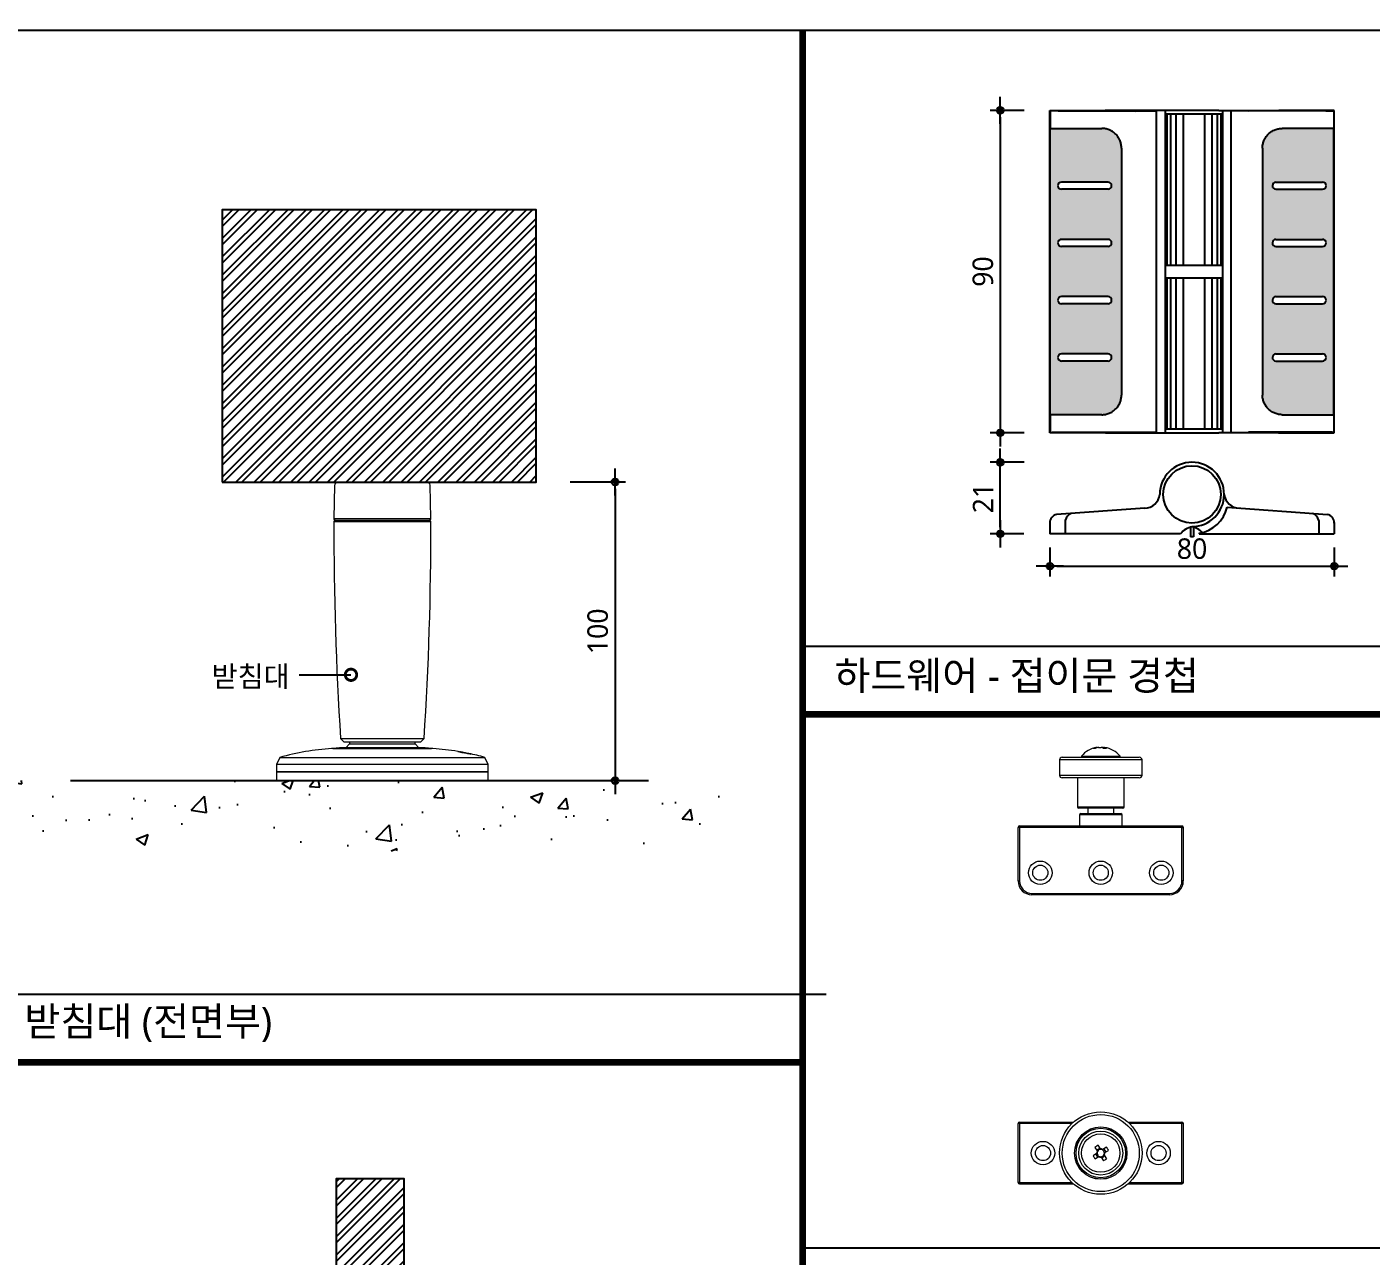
# Model space of a CAD drawing. Extents: x -256 to 8104, y -176 to 5714.
# Drawn here: x 4694 to 6666, y 3740 to 5543 of the extents above; entities that cross this region are included whole.
import ezdxf
from ezdxf.enums import TextEntityAlignment as Align

# ---------------------------------------------------------------- set-up
doc = ezdxf.new("R2010")
doc.units = 0
doc.header["$LTSCALE"] = 30
doc.layers.get('0').update_dxf_attribs({"linetype": 'CONTINUOUS'})
doc.layers.get('DEFPOINTS').update_dxf_attribs({"linetype": 'CONTINUOUS'})
for name, color, linetype in [('DIM', 7, 'CONTINUOUS'), ('FIN', 5, 'CONTINUOUS'), ('HAT', 8, 'CONTINUOUS'), ('TIT', 3, 'CONTINUOUS'), ('문자', 3, 'CONTINUOUS'), ('부자재', 4, 'CONTINUOUS'), ('치수', 1, 'CONTINUOUS'), ('판넬', 2, 'CONTINUOUS'), ('해치', 8, 'CONTINUOUS')]:
    doc.layers.add(name, color=color, linetype=linetype)
doc.styles.add('돋움', font='malgun.ttf')
doc.dimstyles.new('10', dxfattribs={"dimscale": 10, "dimtxt": 3, "dimasz": 1, "dimexe": 1.5, "dimexo": 2, "dimgap": 1, "dimtad": 1, "dimdec": 0, "dimlunit": 6, "dimtxsty": '돋움', "dimblk": 'DIMDOT', "dimcen": -1, "dimdle": 1.5, "dimclrt": 3, "dimazin": 3, "dimtfac": 1, "dimtdec": 0, "dimtix": 1, "dimtmove": 2, "dimatfit": 3, "dimldrblk": 'DIMDOT', "dimarcsym": 0})
pattern_1 = [(0, (-8245.7403, -153.081), (2.0863481, 4.1726961), [0, -4.1726961])]

# ---------------------------------------------------------------- blocks, each defined once
blk = doc.blocks.new('DIMDOT')
at = {"linetype": 'Continuous'}
blk.add_line((-2, 0), (2, 0), dxfattribs=at)
for radius in [0.5, 0.25]:
    blk.add_circle((0, 0), radius, dxfattribs=at)
blk = doc.blocks.new('*D27')
at = {"layer": 'DEFPOINTS', "color": 0}
for p in [(5470.9, 4875.7), (5414.1, 4437.5), (5557, 4437.5)]:
    blk.add_point(p, dxfattribs=at)
at = {"layer": 'DIM', "color": 0, "lineweight": -2, "ltscale": 10}
for p, q in [((5490.9, 4875.7), (5572, 4875.7)), ((5557, 4865.7), (5557, 4447.5)), ((5434.1, 4437.5), (5572, 4437.5))]:
    blk.add_line(p, q, dxfattribs=at)
at = {"layer": 'DIM', "color": 0, "lineweight": -2, "xscale": 10, "yscale": 10, "zscale": 10}
for p, rotation in [((5557, 4875.7), 90), ((5557, 4437.5), 270)]:
    blk.add_blockref('DIMDOT', p, dxfattribs=dict(at, rotation=rotation))
at = {"layer": 'DIM', "color": 3, "insert": (5531.5, 4656.6), "char_height": 30, "attachment_point": 5, "rotation": 90, "style": '돋움'}
blk.add_mtext('100', dxfattribs=at)
blk = doc.blocks.new('_DOTSMALL')
at = {"color": 0, "linetype": 'ByBlock', "const_width": 0.5}
blk.add_lwpolyline([(-0.0625, 0, 1), (0.0625, 0, 1)], format="xyb", close=True, dxfattribs=at)
blk = doc.blocks.new('A$C63EC304E')
at = {"layer": '치수', "color": 1, "xscale": 2.5, "yscale": 2.5, "zscale": 2.5, "rotation": 234.3098741996962}
blk.add_blockref('_DOTSMALL', (0.31, 0.31), dxfattribs=at)
blk = doc.blocks.new('A$C2BC9653E')
at = {"layer": '치수', "xscale": 0.3333333333333333, "yscale": 0.3333333333333333, "zscale": 0.3333333333333333}
blk.add_blockref('A$C63EC304E', (0, 0), dxfattribs=at)
blk = doc.blocks.new('A$C7FC71301')
at = {"layer": '치수', "rotation": 180}
blk.add_blockref('A$C2BC9653E', (0.208, 0.208), dxfattribs=at)
blk = doc.blocks.new('A$C4A20372B')
at = {"layer": '치수'}
blk.add_blockref('A$C7FC71301', (0, 0), dxfattribs=at)
blk = doc.blocks.new('A$C566469F5')
at = {"layer": '치수'}
blk.add_blockref('A$C4A20372B', (0, 0), dxfattribs=at)
blk = doc.blocks.new('A$C7E317CD4')
at = {"layer": '해치', "xscale": 2, "yscale": 2, "zscale": 2}
blk.add_blockref('A$C566469F5', (0, 0), dxfattribs=at)
blk = doc.blocks.new('A$C601D7F27')
at = {"layer": '치수'}
blk.add_blockref('A$C7E317CD4', (0, 0), dxfattribs=at)
blk = doc.blocks.new('A$C38802C08')
at = {"layer": '치수'}
blk.add_blockref('A$C601D7F27', (0, 0), dxfattribs=at)
blk = doc.blocks.new('*D38')
at = {"layer": 'DEFPOINTS', "color": 0}
for p in [(6122, 4904.6), (6177.1, 4904.6), (6176.4, 4799.6)]:
    blk.add_point(p, dxfattribs=at)
at = {"layer": 'DIM', "color": 0, "lineweight": -2}
for p, q in [((6157.1, 4904.6), (6107, 4904.6)), ((6122, 4809.6), (6122, 4894.6)), ((6156.4, 4799.6), (6107, 4799.6))]:
    blk.add_line(p, q, dxfattribs=at)
at = {"layer": 'DIM', "color": 0, "lineweight": -2, "xscale": 10, "yscale": 10, "zscale": 10}
for p, rotation in [((6122, 4904.6), 90), ((6122, 4799.6), 270)]:
    blk.add_blockref('DIMDOT', p, dxfattribs=dict(at, rotation=rotation))
at = {"layer": 'DIM', "color": 3, "insert": (6096.7, 4852.1), "char_height": 30, "attachment_point": 5, "rotation": 90, "style": '돋움'}
blk.add_mtext('21', dxfattribs=at)
blk = doc.blocks.new('*D39')
at = {"layer": 'DEFPOINTS', "color": 0}
for p in [(6194.7, 4799.6), (6611.7, 4799.6), (6611.7, 4752.2)]:
    blk.add_point(p, dxfattribs=at)
at = {"layer": 'DIM', "color": 0, "lineweight": -2}
for p, q in [((6194.7, 4779.6), (6194.7, 4737.2)), ((6611.7, 4779.6), (6611.7, 4737.2)), ((6204.7, 4752.2), (6601.7, 4752.2))]:
    blk.add_line(p, q, dxfattribs=at)
at = {"layer": 'DIM', "color": 0, "lineweight": -2, "xscale": 10, "yscale": 10, "zscale": 10, "rotation": 180}
blk.add_blockref('DIMDOT', (6194.7, 4752.2), dxfattribs=at)
at = {"layer": 'DIM', "color": 0, "lineweight": -2, "xscale": 10, "yscale": 10, "zscale": 10}
blk.add_blockref('DIMDOT', (6611.7, 4752.2), dxfattribs=at)
at = {"layer": 'DIM', "color": 3, "insert": (6403.2, 4777.7), "char_height": 30, "attachment_point": 5, "style": '돋움'}
blk.add_mtext('80', dxfattribs=at)
blk = doc.blocks.new('*D40')
at = {"layer": 'DEFPOINTS', "color": 0}
for p in [(6177.1, 5420.9), (6122, 4947.8), (6177.1, 4947.8)]:
    blk.add_point(p, dxfattribs=at)
at = {"layer": 'DIM', "color": 0, "lineweight": -2}
for p, q in [((6157.1, 5420.9), (6107, 5420.9)), ((6122, 5410.9), (6122, 4957.8)), ((6157.1, 4947.8), (6107, 4947.8))]:
    blk.add_line(p, q, dxfattribs=at)
at = {"layer": 'DIM', "color": 0, "lineweight": -2, "xscale": 10, "yscale": 10, "zscale": 10}
for p, rotation in [((6122, 5420.9), 90), ((6122, 4947.8), 270)]:
    blk.add_blockref('DIMDOT', p, dxfattribs=dict(at, rotation=rotation))
at = {"layer": 'DIM', "color": 3, "insert": (6096.5, 5184.4), "char_height": 30, "attachment_point": 5, "rotation": 90, "style": '돋움'}
blk.add_mtext('90', dxfattribs=at)
blk = doc.blocks.new('FOLDING_01')
at = {"layer": 'HAT'}
h = blk.add_hatch(dxfattribs=at)
h.set_pattern_fill('ANSI32', color=256, scale=2, style=0)
h.set_pattern_definition([(45, (-8321.48, -175.764), (-13.470384, 13.470384), []), (45, (-8312.5, -175.764), (-13.470384, 13.470384), [])])
h.paths.add_polyline_path([(5281.4, 4875.6), (5441.4, 4875.6), (5441.4, 5275), (4980.7, 5275), (4980.7, 4875.6)])
h = blk.add_hatch(dxfattribs=at)
h.set_pattern_fill('ANSI32', color=256, scale=2, style=0)
h.set_pattern_definition([(45, (-8298.62, -275.948), (-13.470384, 13.470384), []), (45, (-8289.64, -275.948), (-13.470384, 13.470384), [])])
h.paths.add_polyline_path([(5147.8, 3538.9), (5247.4, 3538.9), (5247.4, 3853.3), (5147.8, 3853.3)])
at = {"layer": '해치'}
h = blk.add_hatch(dxfattribs=at)
h.set_pattern_fill('DOTS', color=256, scale=2.62847)
h.set_pattern_definition(pattern_1)
edge = h.paths.add_edge_path()
edge.add_line((6195.2, 4974.4), (6195.3, 4974.4))
edge.add_spline(control_points=[(6195.3, 4974.4), (6195.5, 4974.4), (6207, 4974.4)], knot_values=[-0.724312, -0.724312, -0.724312, 0.724312, 0.724312, 0.724312], weights=[1, 0.748956, 1], degree=2, periodic=0)
edge.add_line((6207, 4974.4), (6270.9, 4974.4))
edge.add_spline(control_points=[(6270.9, 4974.4), (6299.8, 4974.4), (6299.8, 5003.3)], knot_values=[-1.5708, -1.5708, -1.5708, 0, 0, 0], weights=[1, 0.707107, 1], degree=2, periodic=0)
edge.add_line((6299.8, 5003.3), (6299.8, 5365.5))
edge.add_spline(control_points=[(6299.8, 5365.5), (6299.8, 5394.4), (6270.9, 5394.4)], knot_values=[0, 0, 0, 1.5708, 1.5708, 1.5708], weights=[1, 0.707107, 1], degree=2, periodic=0)
edge.add_line((6270.9, 5394.4), (6207, 5394.4))
edge.add_spline(control_points=[(6207, 5394.4), (6195.5, 5394.4), (6195.3, 5394.4)], knot_values=[-0.724312, -0.724312, -0.724312, 0.724312, 0.724312, 0.724312], weights=[1, 0.748956, 1], degree=2, periodic=0)
edge.add_line((6195.2, 5394.4), (6195.2, 4974.4))
h.paths.add_polyline_path([(6280.1, 5315.6, -0.414214), (6285.4, 5310.4, -0.414214), (6280.1, 5305.1), (6211.8, 5305.1, -0.414214), (6206.5, 5310.4, -0.414214), (6211.8, 5315.6)], flags=16)
h.paths.add_polyline_path([(6280.1, 5231.6, -0.414214), (6285.4, 5226.4, -0.414214), (6280.1, 5221.1), (6211.8, 5221.1, -0.414214), (6206.5, 5226.4, -0.414214), (6211.8, 5231.6)], flags=16)
h.paths.add_polyline_path([(6280.1, 5147.6, -0.414214), (6285.4, 5142.4, -0.414214), (6280.1, 5137.1), (6211.8, 5137.1, -0.414214), (6206.5, 5142.4, -0.414214), (6211.8, 5147.6)], flags=16)
h.paths.add_polyline_path([(6280.1, 5063.6, -0.414214), (6285.4, 5058.4, -0.414214), (6280.1, 5053.1), (6211.8, 5053.1, -0.414214), (6206.5, 5058.4, -0.414214), (6211.8, 5063.6)], flags=16)
h = blk.add_hatch(dxfattribs=at)
h.set_pattern_fill('DOTS', color=256, scale=2.62847)
h.set_pattern_definition(pattern_1)
edge = h.paths.add_edge_path()
edge.add_spline(control_points=[(6506.6, 5365.5), (6506.6, 5394.4), (6535.6, 5394.4)], knot_values=[0, 0, 0, 1.5708, 1.5708, 1.5708], weights=[1, 0.707107, 1], degree=2, periodic=0)
edge.add_line((6535.6, 5394.4), (6599.5, 5394.4))
edge.add_spline(control_points=[(6599.5, 5394.4), (6611, 5394.4), (6611.2, 5394.4)], knot_values=[-0.724312, -0.724312, -0.724312, 0.724312, 0.724312, 0.724312], weights=[1, 0.748956, 1], degree=2, periodic=0)
edge.add_line((6611.3, 5394.4), (6611.3, 4974.4))
edge.add_line((6611.3, 4974.4), (6611.2, 4974.4))
edge.add_spline(control_points=[(6611.2, 4974.4), (6611, 4974.4), (6599.5, 4974.4)], knot_values=[-0.724312, -0.724312, -0.724312, 0.724312, 0.724312, 0.724312], weights=[1, 0.748956, 1], degree=2, periodic=0)
edge.add_line((6599.5, 4974.4), (6535.6, 4974.4))
edge.add_spline(control_points=[(6535.6, 4974.4), (6506.6, 4974.4), (6506.6, 5003.3)], knot_values=[-1.5708, -1.5708, -1.5708, 0, 0, 0], weights=[1, 0.707107, 1], degree=2, periodic=0)
edge.add_line((6506.6, 5003.3), (6506.6, 5365.5))
h.paths.add_polyline_path([(6526.4, 5315.6, 0.414214), (6521.1, 5310.4, 0.414214), (6526.4, 5305.1), (6594.7, 5305.1, 0.414214), (6600, 5310.4, 0.414214), (6594.7, 5315.6)], flags=16)
h.paths.add_polyline_path([(6526.4, 5231.6, 0.414214), (6521.1, 5226.4, 0.414214), (6526.4, 5221.1), (6594.7, 5221.1, 0.414214), (6600, 5226.4, 0.414214), (6594.7, 5231.6)], flags=16)
h.paths.add_polyline_path([(6526.4, 5147.6, 0.414214), (6521.1, 5142.4, 0.414214), (6526.4, 5137.1), (6594.7, 5137.1, 0.414214), (6600, 5142.4, 0.414214), (6594.7, 5147.6)], flags=16)
h.paths.add_polyline_path([(6526.4, 5063.6, 0.414214), (6521.1, 5058.4, 0.414214), (6526.4, 5053.1), (6594.7, 5053.1, 0.414214), (6600, 5058.4, 0.414214), (6594.7, 5063.6)], flags=16)
h = blk.add_hatch(dxfattribs=at)
h.set_pattern_fill('AR-CONC', color=256, style=0)
h.set_pattern_definition([(50, (3239.55, 2900.74), (182.185, -15.939), [19.05, -209.55]), (355, (3239.55, 2900.74), (-35.243, 191.057), [15.24, -167.64]), (100.451, (3254.73, 2899.42), (146.943, 175.117), [16.19, -178.09]), (46.184, (3239.55, 2951.54), (271.079, -42.042), [28.575, -314.325]), (96.636, (3262.14, 2948.04), (237.404, 247.426), [24.285, -267.135]), (351.184, (3239.55, 2951.54), (237.405, 247.425), [22.86, -251.46]), (21, (3264.95, 2938.84), (151.615, -102.2655), [19.05, -209.55]), (326, (3264.95, 2938.84), (61.802, 184.188), [15.24, -167.64]), (71.4514, (3277.58, 2930.32), (213.416, 81.923), [16.19, -178.09]), (37.5, (3239.546, 2900.744), (3.0886, 84.555), [0, -165.608, 0, -170.18, 0, -168.275]), (7.5, (3239.55, 2900.74), (66.8197, 100.1806), [0, -97.028, 0, -161.798, 0, -64.135]), (327.5, (3182.904, 2900.744), (135.5906, -5.7287), [0, -63.5, 0, -198.12, 0, -262.89]), (317.5, (3157.5, 2900.74), (148.129, 25.4265), [0, -82.55, 0, -131.572, 0, -186.69])])
h.paths.add_polyline_path([(5719.1, 4334.5), (5719.1, 4437.5), (4668.9, 4437.5), (4668.9, 4334.5)])
at = {"color": 8}
for p, q in [((5832, 4634.8), (7217.2, 4634.8)), ((2518.8, 4124.2), (5866.6, 4124.2)), ((5832, 3752), (7251.6, 3752))]:
    blk.add_line(p, q, dxfattribs=at)
at = {"color": 2}
blk.add_line((4758.3, 4437.5), (5606, 4437.5), dxfattribs=at)
at = {"color": 8, "const_width": 10}
for points in [[(5832, 0.1), (5832, 5538.4)], [(5832, 4534.8), (7217.2, 4534.8)], [(2484.2, 4024.2), (5832, 4024.2)]]:
    blk.add_lwpolyline(points, dxfattribs=at)
at = {"color": 2}
for points in [[(-0.7, 5538.4), (7251.6, 5538.4), (7251.6, 0.1), (-0.7, 0.1)], [(-0.7, 5538.4), (7251.6, 5538.4), (7251.6, 0.1), (-0.7, 0.1)], [(-0.7, 5538.4), (7981.2, 5538.4), (7981.2, 0.1), (-0.7, 0.1)]]:
    blk.add_lwpolyline(points, close=True, dxfattribs=at)
at = {"layer": 'FIN', "color": 4, "linetype": 'Continuous', "lineweight": 15}
for p, q in [((5286.7, 4822.2), (5285.6, 4870.8)), ((5146.8, 4819.6), (5284.3, 4819.6)), ((5154.2, 4499.3), (5159.6, 4494)), ((5271.5, 4494), (5276.9, 4499.3)), ((5271.5, 4494), (5159.6, 4494)), ((5167.2, 4491.7), (5162.1, 4485.8)), ((5269, 4485.8), (5162.1, 4485.8)), ((5167.2, 4494), (5167.2, 4491.7)), ((5167.2, 4491.7), (5263.9, 4491.7)), ((5263.9, 4491.7), (5263.9, 4494)), ((5269, 4485.8), (5263.9, 4491.7)), ((5065.2, 4471.7), (5060.4, 4461.1)), ((5060.4, 4461.1), (5060.4, 4450.2)), ((5370.8, 4461.1), (5365.9, 4471.7)), ((5370.8, 4450.2), (5370.8, 4461.1)), ((5060.4, 4450.2), (5060.4, 4437.5)), ((5060.4, 4437.5), (5370.8, 4437.5)), ((5370.8, 4437.5), (5370.8, 4450.2))]:
    blk.add_line(p, q, dxfattribs=at)
at = {"layer": 'FIN', "linetype": 'Continuous', "lineweight": 15}
for p, q in [((5286.8, 4817.1), (5144.3, 4817.1)), ((5144.4, 4822.2), (5286.8, 4822.2)), ((5154.2, 4499.3), (5276.9, 4499.3)), ((5289.8, 4484.7), (5141.3, 4484.7)), ((5143.2, 4484.8), (5287.9, 4484.8)), ((5370.8, 4461.1), (5060.4, 4461.1)), ((5065.2, 4471.7), (5365.9, 4471.7)), ((5370.8, 4450.2), (5060.4, 4450.2)), ((5060.4, 4450.2), (5370.8, 4450.2)), ((5073, 4436.5), (5073, 4437.5)), ((5073.1, 4436.5), (5073, 4436.5)), ((5073.1, 4436.5), (5073.1, 4437.5)), ((5083.9, 4436.5), (5073.1, 4436.5)), ((5083.9, 4436.5), (5083.9, 4437.5)), ((5084, 4436.5), (5083.9, 4436.5)), ((5084, 4436.5), (5084, 4437.5)), ((5233.4, 4436.5), (5233.4, 4437.5)), ((5238.5, 4436.5), (5233.4, 4436.5)), ((5238.5, 4436.5), (5238.5, 4437.5)), ((5245.5, 4436.5), (5245.5, 4437.5)), ((5245.6, 4436.5), (5245.6, 4437.5)), ((5245.8, 4436.5), (5245.8, 4437.5)), ((5246.4, 4436.5), (5246.4, 4437.5)), ((5248.5, 4436.5), (5246.4, 4436.5)), ((5248.5, 4436.5), (5248.5, 4437.5)), ((5249.3, 4436.5), (5248.5, 4436.5)), ((5249.3, 4436.5), (5249.3, 4437.5)), ((5250, 4436.5), (5249.3, 4436.5)), ((5250, 4436.5), (5250, 4437.5)), ((5250.3, 4436.5), (5250, 4436.5)), ((5250.3, 4436.5), (5250.3, 4437.5)), ((5250.5, 4436.5), (5250.3, 4436.5)), ((5250.6, 4436.5), (5250.6, 4437.5)), ((5252.1, 4436.5), (5252.1, 4437.5)), ((5254, 4436.5), (5254, 4437.5)), ((5254.1, 4436.5), (5254.1, 4437.5)), ((5254.7, 4436.5), (5254.1, 4436.5)), ((5254.7, 4436.5), (5254.7, 4437.5)), ((5255.1, 4436.5), (5254.7, 4436.5)), ((5255.1, 4436.5), (5255.1, 4437.5)), ((5255.8, 4436.5), (5255.1, 4436.5)), ((5255.8, 4436.5), (5255.8, 4437.5)), ((5345.2, 4436.5), (5345.2, 4437.5)), ((5346.9, 4436.5), (5346.9, 4437.5)), ((5350.8, 4436.5), (5350.8, 4437.5)), ((5354.6, 4436.5), (5354.6, 4437.5)), ((5356.4, 4436.5), (5356.4, 4437.5))]:
    blk.add_line(p, q, dxfattribs=at)
at = {"layer": 'FIN', "color": 4, "linetype": 'Continuous', "lineweight": 15, "flags": 128}
blk.add_lwpolyline([(5280.6, 4875.7), (5150.4, 4875.6, 0.411572), (5145.4, 4870.6), (5145.4, 4870.6), (5144.4, 4822.2)], format="xyb", dxfattribs=at)
at = {"layer": 'FIN', "color": 4, "linetype": 'Continuous', "lineweight": 15}
for centre, radius, start, end in [((5280.6, 4870.7), 5, 1.3876, 90.0349), ((5146.8, 4817.1), 2.54, 90, 179.3579), ((10185.5, 4814.6), 5041.1, 179.9718, 183.5859), ((5146.9, 4822.2), 2.54, 179.2415, 270), ((459.7, 4807.9), 4827.1, 356.3354, 0.1097), ((5284.2, 4822.2), 2.54, 270, 0.7585), ((5284.3, 4817.1), 2.54, 0.6421, 90), ((5167.2, 4103.9), 381.6, 93.8991, 105.5006), ((5143.3, 4483.3), 1.53, 94.7479, 116.6788), ((5167.2, 4195.4), 290.5, 91.0115, 94.7479), ((5263.9, 4195.4), 290.5, 85.2521, 88.9885), ((5287.8, 4483.3), 1.53, 63.3212, 85.2521), ((5263.9, 4103.9), 381.6, 80.5831, 86.1009), ((5263.9, 4103.9), 381.6, 74.4994, 78.127)]:
    blk.add_arc(centre, radius, start, end, dxfattribs=at)
for points, knots in [([(5326.3, 4480.4), (5326.3, 4480.4), (5326.3, 4480.4), (5326.4, 4480.4), (5326.7, 4480.4), (5326.8, 4480.4)], [0, 0, 0, 0, 0.110152, 0.664814, 1, 1, 1, 1]), ([(5326.8, 4480.4), (5326.9, 4480.3), (5327.3, 4480.3), (5328.1, 4480.1), (5329, 4480), (5329.7, 4479.8), (5330.1, 4479.8), (5330.2, 4479.8)], [0, 0, 0, 0, 0.2159727, 0.4318558, 0.6498983, 0.8698049, 1, 1, 1, 1]), ([(5333.3, 4479.1), (5332.7, 4479.2), (5331.6, 4479.4), (5330.6, 4479.6), (5330.2, 4479.6)], [0, 0, 0, 0, 0.585266, 1, 1, 1, 1]), ([(5330.2, 4479.6), (5330.2, 4479.6), (5330.2, 4479.5), (5330.2, 4479.4), (5330.2, 4479.4)], [0, 0, 0, 0, 0.495973, 1, 1, 1, 1]), ([(5330.2, 4479.4), (5330.6, 4479.3), (5331.6, 4479.1), (5332.7, 4478.9), (5333.3, 4478.8)], [0, 0, 0, 0, 0.405872, 1, 1, 1, 1]), ([(5345.5, 4476.5), (5343.3, 4477), (5339.3, 4477.9), (5335.2, 4478.6), (5333.3, 4479)], [0, 0, 0, 0, 0.528575, 1, 1, 1, 1]), ([(5333.3, 4478.8), (5333.3, 4478.8), (5333.3, 4478.9), (5333.3, 4478.9), (5333.3, 4478.9)], [0, 0, 0, 0, 0.517301, 1, 1, 1, 1]), ([(5333.3, 4478.9), (5335.2, 4478.6), (5339.3, 4477.8), (5343.3, 4476.9), (5345.5, 4476.4)], [0, 0, 0, 0, 0.470682, 1, 1, 1, 1]), ([(5345.5, 4476.4), (5345.5, 4476.5), (5345.5, 4476.5), (5345.5, 4476.5), (5345.5, 4476.5)], [0, 0, 0, 0, 0.529757, 1, 1, 1, 1])]:
    blk.add_open_spline(points, degree=3, knots=knots, dxfattribs=at)
for points in [[(5326.8, 4480.4), (5326.4, 4480.4)], [(5330.2, 4479.7), (5333.4, 4479.1)], [(5333.3, 4479.2), (5333.5, 4479.2)]]:
    blk.add_open_spline(points, degree=1, dxfattribs=at)
at = {"layer": 'FIN', "linetype": 'Continuous', "lineweight": 15}
for points, knots in [([(5245.8, 4436.5), (5245.7, 4436.5), (5245.6, 4436.5), (5245.6, 4436.5), (5245.6, 4436.5)], [0, 0, 0, 0, 0.557964, 1, 1, 1, 1]), ([(5246.4, 4436.5), (5246.2, 4436.5), (5246, 4436.5), (5245.9, 4436.5), (5245.8, 4436.5)], [0, 0, 0, 0, 0.561741, 1, 1, 1, 1]), ([(5252.1, 4436.5), (5251.8, 4436.5), (5251.3, 4436.5), (5250.8, 4436.5), (5250.6, 4436.5)], [0, 0, 0, 0, 0.560188, 1, 1, 1, 1]), ([(5254, 4436.5), (5253.7, 4436.5), (5253, 4436.5), (5252.4, 4436.5), (5252.1, 4436.5)], [0, 0, 0, 0, 0.559958, 1, 1, 1, 1]), ([(5346.9, 4436.5), (5346.4, 4436.5), (5345.3, 4436.5), (5345.2, 4436.5), (5345.2, 4436.5)], [0, 0, 0, 0, 0.558554, 1, 1, 1, 1]), ([(5348.4, 4436.5), (5347.9, 4436.5), (5346.9, 4436.5), (5346.3, 4436.5), (5346, 4436.5)], [0, 0, 0, 0, 0.558511, 1, 1, 1, 1]), ([(5350.8, 4436.5), (5350, 4436.5), (5348.6, 4436.5), (5347.4, 4436.5), (5346.9, 4436.5)], [0, 0, 0, 0, 0.559859, 1, 1, 1, 1]), ([(5354.6, 4436.5), (5354, 4436.5), (5352.8, 4436.5), (5351.4, 4436.5), (5350.8, 4436.5)], [0, 0, 0, 0, 0.558977, 1, 1, 1, 1]), ([(5356.4, 4436.5), (5356.3, 4436.5), (5356.1, 4436.5), (5355.1, 4436.5), (5354.6, 4436.5)], [0, 0, 0, 0, 0.559094, 1, 1, 1, 1])]:
    blk.add_open_spline(points, degree=3, knots=knots, dxfattribs=at)
blk.add_open_spline([(5246.2, 4436.5), (5246, 4436.5)], degree=1, dxfattribs=at)
at = {"layer": '부자재'}
for p, q in [((6194.6, 5420.9), (6195.2, 5420.4)), ((6194.6, 4947.8), (6194.6, 5420.9)), ((6194.6, 5420.9), (6276, 5420.9)), ((6195.2, 5420.4), (6195.2, 5394.4)), ((6206.9, 5420.2), (6320.5, 5419.9)), ((6276.2, 5420.8), (6276, 5420.9)), ((6363.7, 5420.8), (6276.2, 5420.8)), ((6351.1, 4949), (6351.1, 5419.7)), ((6363.7, 5420.8), (6363.8, 5420.8)), ((6363.7, 5420.8), (6363.7, 4947.9)), ((6442.6, 5420.8), (6530.1, 5420.8)), ((6447.8, 5420.8), (6447.8, 4947.9)), ((6460.4, 4949), (6460.4, 5419.7)), ((6599.4, 5420.2), (6485.8, 5419.9)), ((6530.1, 5420.8), (6530.3, 5420.9)), ((6611.7, 5420.9), (6530.3, 5420.9)), ((6611.7, 5420.9), (6611.1, 5420.4)), ((6611.1, 5420.4), (6611.1, 5394.4)), ((6611.7, 4947.8), (6611.7, 5420.9)), ((6195.1, 5394.4), (6195.2, 5394.4)), ((6195.1, 4974.4), (6195.1, 5394.4)), ((6206.9, 5394.4), (6270.8, 5394.4)), ((6599.4, 5394.4), (6535.5, 5394.4)), ((6611.2, 5394.4), (6611.1, 5394.4)), ((6611.2, 4974.4), (6611.2, 5394.4)), ((6299.7, 5365.5), (6299.7, 5003.3)), ((6506.5, 5365.5), (6506.5, 5003.3)), ((6363.9, 5188), (6363.9, 5180.6)), ((6195.2, 4974.4), (6195.1, 4974.4)), ((6195.2, 4974.4), (6195.2, 4948.4)), ((6270.8, 4974.4), (6206.9, 4974.4)), ((6535.5, 4974.4), (6599.4, 4974.4)), ((6611.1, 4974.4), (6611.1, 4948.4)), ((6611.1, 4974.4), (6611.2, 4974.4)), ((6206.9, 4948.6), (6320.5, 4948.8)), ((6599.4, 4948.6), (6485.8, 4948.8)), ((6195.2, 4948.4), (6194.6, 4947.8)), ((6276, 4947.8), (6194.6, 4947.8)), ((6276.2, 4947.9), (6276, 4947.8)), ((6276.2, 4947.9), (6363.7, 4947.9)), ((6530.1, 4947.9), (6442.6, 4947.9)), ((6530.1, 4947.9), (6530.3, 4947.8)), ((6530.3, 4947.8), (6611.7, 4947.8)), ((6611.1, 4948.4), (6611.7, 4947.8)), ((6334, 4837.2), (6204.4, 4828.1)), ((6454.7, 4838.6), (6601.7, 4828.1)), ((6194.6, 4816.2), (6194.6, 4799.6)), ((6217.1, 4819.2), (6217.1, 4799.6)), ((6589.2, 4819.2), (6589.2, 4799.6)), ((6611.7, 4816.2), (6611.7, 4799.6)), ((6386.4, 4799.6), (6194.6, 4799.6)), ((6400.9, 4809.5), (6400.9, 4795.1)), ((6405.4, 4795.1), (6400.9, 4795.1)), ((6405.4, 4809.5), (6405.4, 4795.1)), ((6413.8, 4800.4), (6413.8, 4799.6)), ((6413.8, 4799.6), (6611.7, 4799.6))]:
    blk.add_line(p, q, dxfattribs=at)
at = {"layer": '부자재', "lineweight": 15}
for p, q in [((6264, 4486.3), (6263.2, 4486.3)), ((6263.2, 4486.3), (6263.2, 4486.3)), ((6263.3, 4485.5), (6263.2, 4486.3)), ((6264, 4486.3), (6264.1, 4485.7)), ((6266.2, 4486.3), (6269.9, 4486.3)), ((6272.4, 4486.3), (6269.9, 4486.3)), ((6272.4, 4486.3), (6272.3, 4485.2)), ((6274.6, 4486.3), (6274.5, 4484.8)), ((6274.6, 4486.3), (6275.4, 4486.3)), ((6208.8, 4467.8), (6208.8, 4445.6)), ((6282.2, 4467.8), (6208.8, 4467.8)), ((6212.8, 4471.9), (6281.3, 4471.9)), ((6241.1, 4473.5), (6241.1, 4471.9)), ((6241.1, 4473.5), (6245.5, 4473.5)), ((6245.5, 4473.5), (6297.6, 4473.5)), ((6281.3, 4471.9), (6325.8, 4471.9)), ((6329.9, 4467.8), (6282.2, 4467.8)), ((6297.6, 4471.9), (6297.6, 4473.5)), ((6329.9, 4445.6), (6329.9, 4467.8)), ((6208.8, 4445.6), (6282.2, 4445.6)), ((6281.3, 4441.6), (6212.8, 4441.6)), ((6235, 4441.6), (6235, 4399.2)), ((6325.8, 4441.6), (6281.3, 4441.6)), ((6282.2, 4445.6), (6329.9, 4445.6)), ((6303.6, 4399.2), (6303.6, 4441.6)), ((6235, 4399.2), (6276.6, 4399.2)), ((6276.2, 4397.2), (6237, 4397.2)), ((6250.2, 4397.2), (6250.2, 4389.1)), ((6301.6, 4397.2), (6276.2, 4397.2)), ((6276.6, 4399.2), (6303.6, 4399.2)), ((6288.5, 4389.1), (6288.5, 4397.2)), ((6238.1, 4387.1), (6238.1, 4371)), ((6300.6, 4387.1), (6238.1, 4387.1)), ((6240.1, 4389.1), (6298.6, 4389.1)), ((6300.6, 4371), (6300.6, 4387.1)), ((6148.3, 4290.3), (6148.3, 4369)), ((6150.3, 4369), (6148.3, 4369)), ((6150.3, 4369), (6150.3, 4371)), ((6150.3, 4371), (6388.4, 4371)), ((6150.3, 4369), (6150.3, 4290.3)), ((6388.4, 4369), (6150.3, 4369)), ((6388.4, 4369), (6388.4, 4371)), ((6388.4, 4290.3), (6388.4, 4369)), ((6388.4, 4369), (6390.4, 4369)), ((6390.4, 4369), (6390.4, 4290.3)), ((6148.3, 4290.3), (6150.3, 4290.3)), ((6390.4, 4290.3), (6388.4, 4290.3)), ((6168.4, 4270.1), (6168.4, 4272.1)), ((6168.4, 4272.1), (6370.2, 4272.1)), ((6370.2, 4270.1), (6168.4, 4270.1)), ((6370.2, 4270.1), (6370.2, 4272.1)), ((6150.3, 3934.5), (6148.3, 3934.5)), ((6148.3, 3847.8), (6148.3, 3934.5)), ((6150.3, 3934.5), (6150.3, 3936.5)), ((6150.3, 3936.5), (6229.3, 3936.5)), ((6150.3, 3934.5), (6150.3, 3847.8)), ((6227.1, 3934.5), (6150.3, 3934.5)), ((6309.4, 3936.5), (6388.4, 3936.5)), ((6388.4, 3934.5), (6311.5, 3934.5)), ((6388.4, 3934.5), (6388.4, 3936.5)), ((6390.4, 3934.5), (6388.4, 3934.5)), ((6388.4, 3847.8), (6388.4, 3934.5)), ((6390.4, 3934.5), (6390.4, 3847.8)), ((6263.2, 3890.6), (6258, 3887.2)), ((6260.7, 3899.5), (6264, 3894.2)), ((6261, 3882.5), (6266.2, 3885.9)), ((6265, 3885), (6262, 3889.8)), ((6263.2, 3895.5), (6267.9, 3898.5)), ((6268.8, 3897.2), (6265.4, 3902.5)), ((6269.9, 3885), (6273.3, 3879.8)), ((6275.4, 3886.8), (6270.7, 3883.8)), ((6277.7, 3899.8), (6272.4, 3896.4)), ((6273.7, 3897.2), (6276.7, 3892.5)), ((6278, 3882.8), (6274.6, 3888.1)), ((6275.4, 3891.7), (6280.7, 3895.1)), ((6150.3, 3847.8), (6148.3, 3847.8)), ((6150.3, 3845.7), (6150.3, 3847.8)), ((6150.3, 3847.8), (6227.1, 3847.8)), ((6229.3, 3845.7), (6150.3, 3845.7)), ((6388.4, 3845.7), (6309.4, 3845.7)), ((6311.5, 3847.8), (6388.4, 3847.8)), ((6390.4, 3847.8), (6388.4, 3847.8)), ((6388.4, 3845.7), (6388.4, 3847.8))]:
    blk.add_line(p, q, dxfattribs=at)
at = {"layer": '부자재'}
blk.add_circle((6403.1, 4857.4), 42.1, dxfattribs=at)
at = {"layer": '부자재', "lineweight": 15}
for centre, radius in [((6180.6, 4302.4), 17.2), ((6269.3, 4302.4), 17.2), ((6358.1, 4302.4), 17.2), ((6180.6, 4302.4), 11.1), ((6269.3, 4302.4), 11.1), ((6358.1, 4302.4), 11.1), ((6269.3, 3891.1), 60.5), ((6269.3, 3891.1), 56.5), ((6269.3, 3891.1), 38.4), ((6269.3, 3891.1), 38.3), ((6269.3, 3891.1), 36.3), ((6184.6, 3891.1), 17.2), ((6269.3, 3891.1), 32.3), ((6269.3, 3891.1), 28.2), ((6354.1, 3891.1), 17.2), ((6184.6, 3891.1), 11.1), ((6354.1, 3891.1), 11.1)]:
    blk.add_circle(centre, radius, dxfattribs=at)
at = {"layer": '부자재'}
for centre, radius, start, end in [((6403.1, 4857.4), 47.2, 270.0001, 179.9998), ((6332.8, 4860.4), 23.3, 272.9233, 352.4722), ((6473.5, 4860.4), 23.3, 187.5274, 267.0768), ((6404.8, 4851.1), 51.5, 280.0841, 345.9794), ((6207.2, 4815.8), 12.6, 101.7762, 181.6712), ((6232.4, 4815), 15.9, 113.4078, 164.5495), ((6573.8, 4815), 15.9, 15.4503, 67.3002), ((6599.1, 4815.8), 12.6, 358.329, 78.2236), ((6409.6, 4781.2), 29.6, 102.5268, 141.5475), ((6396.7, 4781.2), 29.6, 43.1003, 77.4731)]:
    blk.add_arc(centre, radius, start, end, dxfattribs=at)
at = {"layer": '부자재', "lineweight": 15}
for centre, radius, start, end in [((6269.3, 4450.1), 36.7, 99.588, 140.2849), ((6268, 4459.8), 26.9, 100.1455, 111.8484), ((6259.5, 4473.1), 11.8, 82.6652, 97.3348), ((6271, 4459.8), 26.9, 100.1455, 111.8484), ((6266.4, 4473.9), 12.9, 57.5308, 74.0405), ((6267.7, 4460.1), 26.6, 75.0444, 79.8906), ((6275.6, 4456), 28.9, 85.3208, 94.6792), ((6271.1, 4473.9), 12.9, 57.5308, 74.0405), ((6269.3, 4450.1), 36.7, 39.7151, 80.412), ((6212.8, 4467.8), 4.04, 90, 180), ((6325.8, 4467.8), 4.04, 0, 90), ((6212.8, 4445.6), 4.04, 180, 270), ((6325.8, 4445.6), 4.04, 270, 0), ((6237, 4399.2), 2.02, 180, 270), ((6301.6, 4399.2), 2.02, 270, 0), ((6240.1, 4387.1), 2.02, 90, 180), ((6298.6, 4387.1), 2.02, 0, 90), ((6150.3, 4369), 2.02, 90, 180), ((6388.4, 4369), 2.02, 0, 90), ((6168.4, 4290.3), 20.2, 180, 270), ((6168.4, 4290.3), 18.2, 180, 270), ((6370.2, 4290.3), 20.2, 270, 0), ((6370.2, 4290.3), 18.2, 270, 0), ((6150.3, 3934.5), 2.02, 90, 180), ((6388.4, 3934.5), 2.02, 0, 90), ((6328.1, 3928.6), 81.4, 210.5484, 214.4851), ((6306.8, 3832.4), 81.4, 120.5484, 124.4851), ((6269.3, 3891.1), 6.12, 149.724, 185.3095), ((6269.3, 3891.1), 5.35, 154.0621, 180.9714), ((6269.3, 3891.1), 5.35, 180.9714, 244.0621), ((6269.3, 3891.1), 5.35, 90.9714, 154.0621), ((6269.3, 3891.1), 6.12, 239.724, 275.3095), ((6269.3, 3891.1), 5.35, 244.0621, 270.9714), ((6269.3, 3891.1), 6.12, 59.724, 95.3095), ((6269.3, 3891.1), 5.35, 64.0621, 90.9714), ((6269.3, 3891.1), 5.35, 270.9714, 334.0621), ((6269.3, 3891.1), 5.35, 0.9714, 64.0621), ((6269.3, 3891.1), 5.35, 334.0621, 0.9714), ((6269.3, 3891.1), 6.12, 329.724, 5.3095), ((6210.6, 3853.7), 81.4, 30.5484, 34.4851), ((6231.9, 3949.9), 81.4, 300.5484, 304.4851), ((6150.3, 3847.8), 2.02, 180, 270), ((6388.4, 3847.8), 2.02, 270, 0)]:
    blk.add_arc(centre, radius, start, end, dxfattribs=at)
at = {"layer": '부자재'}
for points, weights in [([(6206.9, 5420.2), (6195.4, 5420.2), (6195.2, 5420.4)], [1, 0.748956, 1]), ([(6351.1, 5419.7), (6337.6, 5419.9), (6320.5, 5419.9)], [1, 0.964785, 1]), ([(6599.4, 5420.2), (6610.9, 5420.2), (6611.1, 5420.4)], [1, 0.748956, 1]), ([(6195.2, 5394.4), (6195.4, 5394.4), (6206.9, 5394.4)], [1, 0.748956, 1]), ([(6299.7, 5365.5), (6299.7, 5394.4), (6270.8, 5394.4)], [1, 0.707107, 1]), ([(6506.5, 5365.5), (6506.5, 5394.4), (6535.5, 5394.4)], [1, 0.707107, 1]), ([(6611.1, 5394.4), (6610.9, 5394.4), (6599.4, 5394.4)], [1, 0.748956, 1]), ([(6270.8, 4974.4), (6299.7, 4974.4), (6299.7, 5003.3)], [1, 0.707107, 1]), ([(6535.5, 4974.4), (6506.5, 4974.4), (6506.5, 5003.3)], [1, 0.707107, 1]), ([(6206.9, 4974.4), (6195.4, 4974.4), (6195.2, 4974.4)], [1, 0.748956, 1]), ([(6599.4, 4974.4), (6610.9, 4974.4), (6611.1, 4974.4)], [1, 0.748956, 1]), ([(6320.5, 4948.8), (6337.6, 4948.8), (6351.1, 4949)], [1, 0.964785, 1]), ([(6195.2, 4948.4), (6195.4, 4948.6), (6206.9, 4948.6)], [1, 0.748956, 1]), ([(6363.8, 4947.7), (6363.7, 4947.7), (6363.7, 4947.7)], [1, 0.999734, 1]), ([(6611.1, 4948.4), (6610.9, 4948.6), (6599.4, 4948.6)], [1, 0.748956, 1])]:
    blk.add_rational_spline(points, weights, degree=2, dxfattribs=at)
for points, weights, knots in [([(6442.6, 5420.8), (6442.6, 5420.8), (6403.1, 5420.8), (6363.7, 5420.8), (6363.7, 5420.8)], [1, 0.707107, 1, 0.707107, 1], [-1.5708, -1.5708, -1.5708, 0, 0, 1.5708, 1.5708, 1.5708]), ([(6363.7, 5415.6), (6376.3, 5415.6), (6403.1, 5415.6), (6447.8, 5415.6), (6447.8, 5415.6)], [0.872453, 0.800943, 1, 0.707107, 1], [-1.06755, -1.06755, -1.06755, 0, 0, 1.5708, 1.5708, 1.5708]), ([(6447.8, 5193.2), (6447.8, 5193.2), (6407.8, 5193.2), (6377.9, 5193.2), (6363.7, 5193.2)], [1, 0.742798, 1, 0.794611, 0.917249], [-1.46711, -1.46711, -1.46711, 0, 0, 1.17156, 1.17156, 1.17156]), ([(6363.7, 5175.3), (6374.9, 5175.3), (6398.5, 5175.3), (6438.6, 5175.3), (6446.9, 5175.3)], [0.884455, 0.830423, 1, 0.742798, 1], [-0.967291, -0.967291, -0.967291, 0, 0, 1.46711, 1.46711, 1.46711]), ([(6447.8, 4953), (6447.8, 4953), (6403.1, 4953), (6376.3, 4953), (6363.7, 4953)], [1, 0.707107, 1, 0.800943, 0.872453], [-1.5708, -1.5708, -1.5708, 0, 0, 1.06755, 1.06755, 1.06755]), ([(6363.7, 4947.7), (6363.7, 4947.7), (6403.1, 4947.7), (6442.6, 4947.7), (6442.6, 4947.7)], [1, 0.707107, 1, 0.707107, 1], [-1.5708, -1.5708, -1.5708, 0, 0, 1.5708, 1.5708, 1.5708])]:
    blk.add_rational_spline(points, weights, degree=2, knots=knots, dxfattribs=at)
blk.add_open_spline([(6363.9, 5188), (6363.9, 5188), (6363.9, 5188), (6363.8, 5188), (6363.8, 5188), (6363.7, 5188)], degree=3, knots=[-0.00189331, -0.00189331, -0.00189331, -0.00189331, 0, 0, 0.0542132, 0.0542132, 0.0542132, 0.0542132], dxfattribs=at)
at = {"layer": '부자재', "lineweight": 15}
for points, knots in [([(6264, 3891), (6263.9, 3891), (6263.6, 3890.8), (6263.4, 3890.7), (6263.3, 3890.6), (6263.2, 3890.6)], [0, 0, 0, 0, 0.45156, 0.903194, 1, 1, 1, 1]), ([(6264, 3894.2), (6264.1, 3894.1), (6264.3, 3893.9), (6264.4, 3893.6), (6264.5, 3893.5)], [0, 0, 0, 0, 0.486423, 1, 1, 1, 1]), ([(6266.2, 3885.9), (6266.4, 3885.9), (6266.6, 3886.1), (6266.9, 3886.2), (6267, 3886.3)], [0, 0, 0, 0, 0.486423, 1, 1, 1, 1]), ([(6269.2, 3896.5), (6269.2, 3896.6), (6269, 3896.8), (6268.9, 3897.1), (6268.8, 3897.2), (6268.8, 3897.2)], [0, 0, 0, 0, 0.45156, 0.903194, 1, 1, 1, 1]), ([(6269.4, 3885.8), (6269.5, 3885.7), (6269.6, 3885.4), (6269.8, 3885.2), (6269.9, 3885.1), (6269.9, 3885)], [0, 0, 0, 0, 0.45156, 0.903194, 1, 1, 1, 1]), ([(6272.4, 3896.4), (6272.3, 3896.3), (6272, 3896.2), (6271.8, 3896), (6271.7, 3895.9)], [0, 0, 0, 0, 0.486423, 1, 1, 1, 1]), ([(6274.6, 3888.1), (6274.5, 3888.2), (6274.4, 3888.4), (6274.2, 3888.7), (6274.1, 3888.8)], [0, 0, 0, 0, 0.486423, 1, 1, 1, 1]), ([(6274.7, 3891.2), (6274.8, 3891.3), (6275, 3891.4), (6275.3, 3891.6), (6275.4, 3891.7), (6275.4, 3891.7)], [0, 0, 0, 0, 0.45156, 0.903194, 1, 1, 1, 1])]:
    blk.add_open_spline(points, degree=3, knots=knots, dxfattribs=at)
at = {"layer": '치수'}
blk.add_line((5093.5, 4592.7), (5169.6, 4592.7), dxfattribs=at)
at = {"layer": '판넬', "color": 1}
for points in [[(4980.7, 4875.6), (5441.4, 4875.6), (5441.4, 5275), (4980.7, 5275)], [(5147.8, 3538.9), (5247.4, 3538.9), (5247.4, 3853.3), (5147.8, 3853.3)]]:
    blk.add_lwpolyline(points, close=True, dxfattribs=at)
at = {"layer": '해치'}
for p, q in [((6366.3, 5415.6), (6366.3, 5193.2)), ((6371.6, 5415.6), (6371.6, 5193.2)), ((6379.5, 5415.6), (6379.5, 5193.2)), ((6390, 5415.6), (6390, 5193.2)), ((6421.5, 5415.6), (6421.5, 5193.2)), ((6432.1, 5415.6), (6432.1, 5193.2)), ((6439.9, 5415.6), (6439.9, 5193.2)), ((6445.2, 5415.6), (6445.2, 5193.2)), ((6280, 5315.6), (6211.7, 5315.6)), ((6280, 5305.1), (6211.7, 5305.1)), ((6526.3, 5315.6), (6594.6, 5315.6)), ((6526.3, 5305.1), (6594.6, 5305.1)), ((6280, 5231.6), (6211.7, 5231.6)), ((6526.3, 5231.6), (6594.6, 5231.6)), ((6280, 5221.1), (6211.7, 5221.1)), ((6526.3, 5221.1), (6594.6, 5221.1)), ((6366.3, 5175.3), (6366.3, 4953)), ((6371.6, 5175.3), (6371.6, 4953)), ((6379.5, 5175.3), (6379.5, 4953)), ((6390, 5175.3), (6390, 4953)), ((6421.5, 5175.3), (6421.5, 4953)), ((6432.1, 5175.3), (6432.1, 4953)), ((6439.9, 5175.3), (6439.9, 4953)), ((6445.2, 5175.3), (6445.2, 4953)), ((6280, 5147.6), (6211.7, 5147.6)), ((6526.3, 5147.6), (6594.6, 5147.6)), ((6280, 5137.1), (6211.7, 5137.1)), ((6526.3, 5137.1), (6594.6, 5137.1)), ((6280, 5063.6), (6211.7, 5063.6)), ((6280, 5053.1), (6211.7, 5053.1)), ((6526.3, 5063.6), (6594.6, 5063.6)), ((6526.3, 5053.1), (6594.6, 5053.1))]:
    blk.add_line(p, q, dxfattribs=at)
for centre, start, end in [((6211.7, 5310.4), 90.0002, 179.9998), ((6211.7, 5310.4), 179.9998, 270.0001), ((6280, 5310.4), 0, 90.0002), ((6280, 5310.4), 270.0001, 0), ((6526.3, 5310.4), 90.0002, 179.9998), ((6526.3, 5310.4), 179.9998, 270.0001), ((6594.6, 5310.4), 0, 90.0002), ((6594.6, 5310.4), 270.0001, 0), ((6211.7, 5226.4), 90.0002, 179.9998), ((6211.7, 5226.4), 179.9998, 270.0001), ((6280, 5226.4), 0, 90.0002), ((6280, 5226.4), 270.0001, 0), ((6526.3, 5226.4), 90.0002, 179.9998), ((6526.3, 5226.4), 179.9998, 270.0001), ((6594.6, 5226.4), 0, 90.0002), ((6594.6, 5226.4), 270.0001, 0), ((6211.7, 5142.4), 90.0002, 179.9998), ((6280, 5142.4), 0, 90.0002), ((6526.3, 5142.4), 90.0002, 179.9998), ((6594.6, 5142.4), 0, 90.0002), ((6211.7, 5142.4), 179.9998, 270.0001), ((6280, 5142.4), 270.0001, 0), ((6526.3, 5142.4), 179.9998, 270.0001), ((6594.6, 5142.4), 270.0001, 0), ((6211.7, 5058.4), 90.0002, 179.9998), ((6211.7, 5058.4), 179.9998, 270.0001), ((6280, 5058.4), 0, 90.0002), ((6280, 5058.4), 270.0001, 0), ((6526.3, 5058.4), 90.0002, 179.9998), ((6526.3, 5058.4), 179.9998, 270.0001), ((6594.6, 5058.4), 0, 90.0002), ((6594.6, 5058.4), 270.0001, 0)]:
    blk.add_arc(centre, 5.26, start, end, dxfattribs=at)
at = {"layer": '해치', "xscale": 20, "yscale": 20, "zscale": 20}
blk.add_blockref('A$C38802C08', (5165.4, 4588.6), dxfattribs=at)
at = {"layer": 'TIT', "style": '돋움'}
blk.add_text('하드웨어 - 접이문 경첩', height=42, dxfattribs=at).set_placement((5878.7, 4570.4))
blk.add_text('받침대 (전면부)', height=42, dxfattribs=at).set_placement((5053.9, 4063.3), align=Align.RIGHT)
at = {"layer": '문자', "style": '돋움'}
blk.add_text('받침대', height=30.34, dxfattribs=at).set_placement((5022.4, 4590.8), align=Align.MIDDLE)
at = {"layer": 'DIM'}
for base, p1, p2, text, picture, middle in [((6122, 4947.8), (6177.1, 5420.9), (6177.1, 4947.8), '90', '*D40', (6096.5, 5184.4)), ((6122, 4904.6), (6176.4, 4799.6), (6177.1, 4904.6), '21', '*D38', (6096.7, 4852.1))]:
    dim = blk.add_linear_dim(base=base, p1=p1, p2=p2, angle=270, text=text, dimstyle='10', dxfattribs=at)
    dim.commit()
    dim.dimension.update_dxf_attribs({"geometry": picture, "text_midpoint": middle})
at = {"layer": 'DIM', "ltscale": 10}
dim = blk.add_linear_dim(base=(5557, 4437.5), p1=(5470.9, 4875.7), p2=(5414.1, 4437.5), angle=90, text='100', dimstyle='10', dxfattribs=at)
dim.commit()
dim.dimension.update_dxf_attribs({"geometry": '*D27', "text_midpoint": (5531.5, 4656.6)})
at = {"layer": 'DIM'}
dim = blk.add_linear_dim(base=(6611.7, 4752.2), p1=(6194.7, 4799.6), p2=(6611.7, 4799.6), text='80', dimstyle='10', dxfattribs=at)
dim.commit()
dim.dimension.update_dxf_attribs({"geometry": '*D39', "text_midpoint": (6403.2, 4777.7)})

msp = doc.modelspace()

# ---------------------------------------------------------------- block references
msp.add_blockref('FOLDING_01', (0, 0))

doc.saveas('drawing.dxf')
